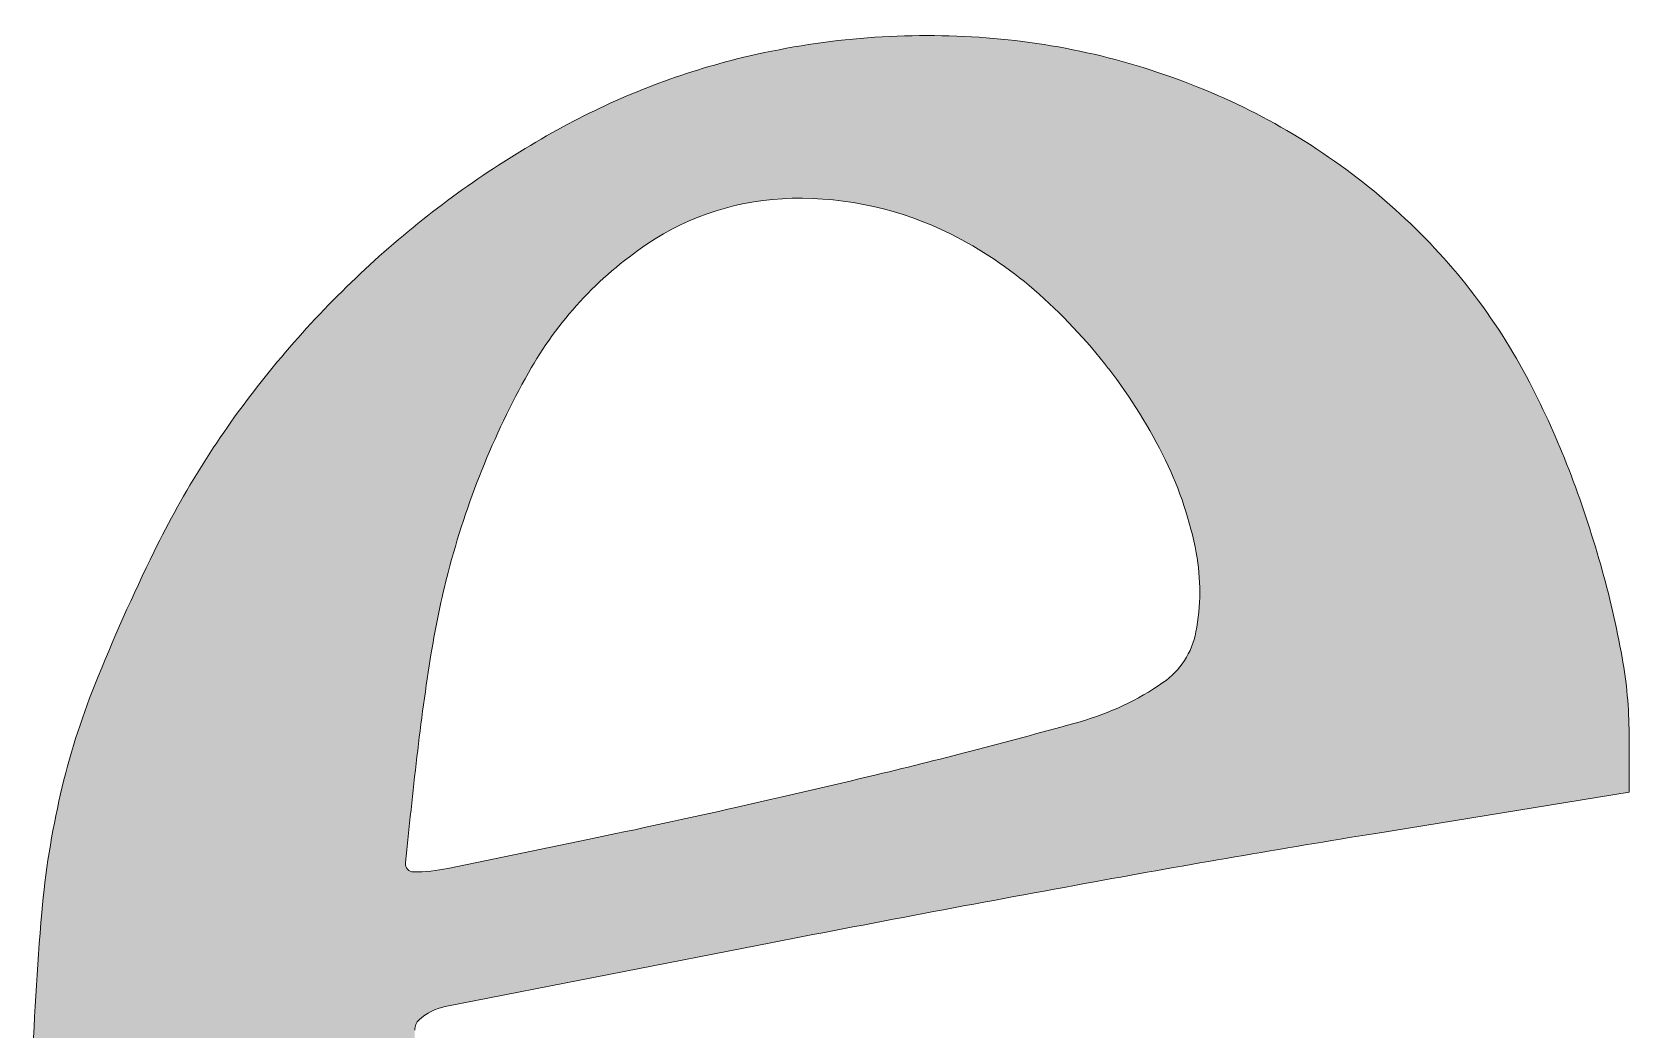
# Model space of a CAD drawing. Extents: x -1067 to 23308, y -6822 to 57810.
# Drawn here: x 430.623 to 433.241, y 95.641 to 97.274 of the extents above; entities that cross this region are included whole.
import ezdxf

# ---------------------------------------------------------------- set-up
doc = ezdxf.new("R2010")
doc.units = 0
doc.layers.get('0').update_dxf_attribs({"lineweight": 13})
doc.layers.add('G-XREF-____-OTLN', color=7, linetype='Continuous', lineweight=13)

# ---------------------------------------------------------------- blocks, each defined once
blk = doc.blocks.new('Blockreferenz-A0UJ2DPOXE')
at = {"layer": 'G-XREF-____-OTLN', "color": 0, "linetype": 'ByBlock', "lineweight": -2, "ltscale": 0.13}
for p, q in [((433.2405, 96.029), (433.2405, 96.1246)), ((432.8253, 95.9616), (433.2405, 96.029)), ((431.5344, 95.9515), (431.3049, 95.904)), ((431.3006, 95.6779), (431.837, 95.783))]:
    blk.add_line(p, q, dxfattribs=at)
for centre, major_axis, end_param in [((432.0905, 95.9821), (0.0849, 1.2833), 0.303568), ((432.098, 96.0962), (0.4472, 1.0831), 0.325516), ((432.0733, 96.053), (-0.2854, 1.1791), 0.252508), ((432.127, 96.1663), (0.7303, 0.8172), 0.337703), ((432.2419, 95.737), (-0.7395, 1.3864), 0.207992), ((431.8777, 96.5602), (-0.0085, 0.4414), 0.573388), ((431.8799, 96.4443), (0.2486, 0.499), 0.481469), ((432.1917, 96.2388), (0.8861, 0.4607), 0.362064), ((432.2928, 95.6764), (-1.0608, 1.2645), 0.202974), ((431.8367, 96.3576), (0.4288, 0.4943), 0.252189), ((431.9772, 96.4125), (-0.346, 0.514), 0.466663), ((431.6801, 96.177), (0.7076, 0.5454), 0.199694), ((432.6306, 96.0456), (-1.1937, 0.6702), 0.258033), ((431.6926, 96.1866), (0.7883, 0.3859), 0.20133), ((432.2067, 95.7445), (-1.2078, 0.9566), 0.213724), ((431.839, 96.0554), (1.3027, 0.5025), 0.111283), ((431.9476, 96.3114), (0.5836, 0.1095), 0.269838), ((431.4741, 95.9146), (1.7199, 0.4865), 0.092476), ((433.6893, 95.0172), (-2.8658, 1.4059), 0.074855), ((432.1905, 96.357), (0.3403, -0.0655), 0.375568), ((431.6224, 95.9566), (1.6068, 0.2929), 0.09537), ((432.7004, 96.0275), (-1.395, 0.3615), 0.093387), ((432.4019, 96.3163), (0.0748, -0.1079), 0.774463), ((435.0382, 95.6499), (-3.7604, 0.6075), 0.045202), ((432.5441, 96.1246), (0.6964, 0), 0.180321), ((432.2184, 96.5811), (0.1224, -0.4366), 0.332818), ((431.8563, 95.7519), (-1.1299, 0.4529), 0.15374), ((429.8114, 105.1646), (2.1955, -9.1072), 0.036835), ((443.1623, 94.7118), (-11.9081, 1.375), 0.014572), ((428.6575, 109.9511), (3.1215, -13.9466), 0.016368), ((432.0284, 95.7121), (-1.3581, 0.3144), 0.141217), ((427.6879, 114.2834), (3.8466, -18.332), 0.013364), ((436.8107, 71.4242), (-3.9854, 24.5374), 0.018812), ((431.2488, 95.9118), (-0.0134, 0.0013), 1.671185), ((431.2488, 96.18), (0, -0.2816), 0.200727), ((440.0621, 53.5392), (-7.6976, 42.343), 0.012472), ((435.6958, 95.3949), (-5.0562, 0.4373), 0.053993), ((431.3178, 95.5906), (-0.0172, 0.0873), 0.545002), ((431.2725, 95.6402), (-0.0147, 0.0161), 0.86229)]:
    blk.add_ellipse(centre, major_axis=major_axis, ratio=1, start_param=0, end_param=end_param, dxfattribs=at)
for points in [[(431.914, 97.0007), (431.8693, 97.2488), (431.914, 97.256)], [(431.9157, 97.0005), (431.914, 97.256), (431.9157, 97.2563)], [(431.914, 97.0007), (431.914, 97.256), (431.9157, 97.0005)], [(431.9585, 96.9962), (431.9157, 97.2563), (431.9585, 97.2611)], [(431.9157, 97.0005), (431.9157, 97.2563), (431.9585, 96.9962)], [(431.9804, 96.9922), (431.9585, 97.2611), (431.9804, 97.2635)], [(431.9585, 96.9962), (431.9585, 97.2611), (431.9804, 96.9922)], [(432.0025, 96.9881), (431.9804, 97.2635), (432.0025, 97.2649)], [(431.9804, 96.9922), (431.9804, 97.2635), (432.0025, 96.9881)], [(432.0453, 96.9766), (432.0025, 97.2649), (432.0453, 97.2675)], [(432.0025, 96.9881), (432.0025, 97.2649), (432.0453, 96.9766)], [(432.0453, 96.9766), (432.0453, 97.2675), (432.0457, 96.9765)], [(432.0457, 96.9765), (432.0453, 97.2675), (432.0457, 97.2675)], [(432.0878, 96.9616), (432.0457, 97.2675), (432.0878, 97.2679)], [(432.0457, 96.9765), (432.0457, 97.2675), (432.0878, 96.9616)], [(432.1104, 96.9514), (432.0878, 97.2679), (432.1104, 97.2681)], [(432.0878, 96.9616), (432.0878, 97.2679), (432.1104, 96.9514)], [(432.1104, 96.9514), (432.1104, 97.2681), (432.1286, 96.9432)], [(432.1286, 96.9432), (432.1104, 97.2681), (432.1286, 97.2674)], [(432.1286, 96.9432), (432.1286, 97.2674), (432.1529, 96.9304)], [(432.1529, 96.9304), (432.1286, 97.2674), (432.1529, 97.2664)], [(432.1529, 96.9304), (432.1529, 97.2664), (432.1754, 96.9174)], [(432.1754, 96.9174), (432.1529, 97.2664), (432.1754, 97.2654)], [(432.1754, 96.9174), (432.1754, 97.2654), (432.1767, 96.9167)], [(432.1767, 96.9167), (432.1754, 97.2654), (432.1767, 97.2653)], [(432.1767, 96.9167), (432.1767, 97.2653), (432.1999, 96.9019)], [(432.1999, 96.9019), (432.1767, 97.2653), (432.1999, 97.2632)], [(432.1999, 96.9019), (432.1999, 97.2632), (432.2225, 96.8861)], [(432.2225, 96.8861), (432.1999, 97.2632), (432.2225, 97.261)], [(432.2225, 96.8861), (432.2225, 97.261), (432.2387, 96.8738)], [(432.2387, 96.8738), (432.2225, 97.261), (432.2387, 97.2595)], [(432.2387, 96.8738), (432.2387, 97.2595), (432.2443, 96.8695)], [(432.2443, 96.8695), (432.2387, 97.2595), (432.2443, 97.2587)], [(432.2443, 96.8695), (432.2443, 97.2587), (432.2655, 96.8519)], [(432.2655, 96.8519), (432.2443, 97.2587), (432.2655, 97.2555)], [(432.2655, 96.8519), (432.2655, 97.2555), (432.2876, 96.832)], [(432.2876, 96.832), (432.2655, 97.2555), (432.2876, 97.2523)], [(431.7856, 96.992), (431.7448, 97.2208), (431.7856, 97.2315)], [(431.7879, 96.9924), (431.7856, 97.2315), (431.7879, 97.2321)], [(431.7856, 96.992), (431.7856, 97.2315), (431.7879, 96.9924)], [(431.8272, 96.9988), (431.7879, 97.2321), (431.8272, 97.2406)], [(431.7879, 96.9924), (431.7879, 97.2321), (431.8272, 96.9988)], [(431.8515, 97.0004), (431.8272, 97.2406), (431.8515, 97.2459)], [(431.8272, 96.9988), (431.8272, 97.2406), (431.8515, 97.0004)], [(431.8693, 97.0016), (431.8515, 97.2459), (431.8693, 97.2488)], [(431.8515, 97.0004), (431.8515, 97.2459), (431.8693, 97.0016)], [(431.8693, 97.0016), (431.8693, 97.2488), (431.914, 97.0007)], [(432.2876, 96.832), (432.2876, 97.2523), (432.3015, 96.8187)], [(432.3015, 96.8187), (432.2876, 97.2523), (432.3015, 97.2502)], [(432.3015, 96.8187), (432.3015, 97.2502), (432.3091, 96.8114)], [(432.3091, 96.8114), (432.3015, 97.2502), (432.3091, 97.2486)], [(432.3091, 96.8114), (432.3091, 97.2486), (432.3298, 96.7902)], [(432.3298, 96.7902), (432.3091, 97.2486), (432.3298, 97.2444)], [(432.3298, 96.7902), (432.3298, 97.2444), (432.3499, 96.7682)], [(432.3499, 96.7682), (432.3298, 97.2444), (432.3499, 97.2403)], [(432.3499, 96.7682), (432.3499, 97.2403), (432.3638, 96.7519)], [(432.3638, 96.7519), (432.3499, 97.2403), (432.3638, 97.2375)], [(432.3638, 96.7519), (432.3638, 97.2375), (432.3692, 96.7456)], [(432.3692, 96.7456), (432.3638, 97.2375), (432.3692, 97.2361)], [(432.3692, 96.7456), (432.3692, 97.2361), (432.3877, 96.7223)], [(432.3877, 96.7223), (432.3692, 97.2361), (432.3877, 97.2312)], [(432.3877, 96.7223), (432.3877, 97.2312), (432.4053, 96.6987)], [(432.4053, 96.6987), (432.3877, 97.2312), (432.4053, 97.2266)], [(431.6897, 96.9592), (431.6672, 97.1959), (431.6897, 97.204)], [(431.7052, 96.9666), (431.6897, 97.204), (431.7052, 97.2088)], [(431.6897, 96.9592), (431.6897, 97.204), (431.7052, 96.9666)], [(431.7385, 96.9789), (431.7052, 97.2088), (431.7385, 97.2191)], [(431.7052, 96.9666), (431.7052, 97.2088), (431.7385, 96.9789)], [(431.7448, 96.9812), (431.7385, 97.2191), (431.7448, 97.2208)], [(431.7385, 96.9789), (431.7385, 97.2191), (431.7448, 96.9812)], [(431.7448, 96.9812), (431.7448, 97.2208), (431.7856, 96.992)], [(432.4053, 96.6987), (432.4053, 97.2266), (432.4221, 96.6745)], [(432.4221, 96.6745), (432.4053, 97.2266), (432.4221, 97.2222)], [(432.4221, 96.6745), (432.4221, 97.2222), (432.4253, 96.6695)], [(432.4253, 96.6695), (432.4221, 97.2222), (432.4253, 97.2214)], [(432.4253, 96.6695), (432.4253, 97.2214), (432.4381, 96.6498)], [(432.4381, 96.6498), (432.4253, 97.2214), (432.4381, 97.2173)], [(432.4381, 96.6498), (432.4381, 97.2173), (432.4532, 96.6245)], [(432.4532, 96.6245), (432.4381, 97.2173), (432.4532, 97.2124)], [(432.4532, 96.6245), (432.4532, 97.2124), (432.4674, 96.5987)], [(432.4674, 96.5987), (432.4532, 97.2124), (432.4674, 97.2079)], [(432.4674, 96.5987), (432.4674, 97.2079), (432.4808, 96.5725)], [(432.4808, 96.5725), (432.4674, 97.2079), (432.4808, 97.2036)], [(432.4808, 96.5725), (432.4808, 97.2036), (432.4858, 96.5617)], [(432.4858, 96.5617), (432.4808, 97.2036), (432.4858, 97.202)], [(432.4858, 96.5617), (432.4858, 97.202), (432.492, 96.5483)], [(432.492, 96.5483), (432.4858, 97.202), (432.492, 97.1996)], [(431.6312, 96.9265), (431.5943, 97.1677), (431.6312, 97.1826)], [(431.6417, 96.9328), (431.6312, 97.1826), (431.6417, 97.1868)], [(431.6312, 96.9265), (431.6312, 97.1826), (431.6417, 96.9328)], [(431.6672, 96.9483), (431.6417, 97.1868), (431.6672, 97.1959)], [(431.6417, 96.9328), (431.6417, 97.1868), (431.6672, 96.9483)], [(431.6672, 96.9483), (431.6672, 97.1959), (431.6897, 96.9592)], [(432.492, 96.5483), (432.492, 97.1996), (432.5021, 96.5236)], [(432.5021, 96.5236), (432.492, 97.1996), (432.5021, 97.1957)], [(432.5021, 96.5236), (432.5021, 97.1957), (432.5111, 96.4984)], [(432.5111, 96.4984), (432.5021, 97.1957), (432.5111, 97.1923)], [(432.5111, 96.4984), (432.5111, 97.1923), (432.5189, 96.4729)], [(432.5189, 96.4729), (432.5111, 97.1923), (432.5189, 97.1893)], [(432.5189, 96.4729), (432.5189, 97.1893), (432.5256, 96.447)], [(432.5256, 96.447), (432.5189, 97.1893), (432.5256, 97.1868)], [(432.5256, 96.447), (432.5256, 97.1868), (432.5311, 96.4209)], [(432.5311, 96.4209), (432.5256, 97.1868), (432.5311, 97.1847)], [(432.5311, 96.4209), (432.5311, 97.1847), (432.5345, 96.3995)], [(432.5345, 96.3995), (432.5311, 97.1847), (432.5345, 97.1834)], [(432.5345, 96.3995), (432.5345, 97.1834), (432.5364, 96.3779)], [(432.5364, 96.3779), (432.5345, 97.1834), (432.5364, 97.1827)], [(432.5364, 96.3779), (432.5364, 97.1827), (432.5371, 96.3562)], [(432.5371, 96.3562), (432.5364, 97.1827), (432.5371, 97.1824)], [(432.5371, 95.9128), (432.5371, 97.1824), (432.5452, 95.9142)], [(432.5452, 95.9142), (432.5371, 97.1824), (432.5452, 97.1793)], [(432.5452, 95.9142), (432.5452, 97.1793), (432.5947, 95.923)], [(432.5947, 95.923), (432.5452, 97.1793), (432.5947, 97.1572)], [(431.5557, 96.8666), (431.5479, 97.1465), (431.5557, 97.1501)], [(431.5923, 96.898), (431.5557, 97.1501), (431.5923, 97.1667)], [(431.5557, 96.8666), (431.5557, 97.1501), (431.5923, 96.898)], [(431.5943, 96.8995), (431.5923, 97.1667), (431.5943, 97.1677)], [(431.5923, 96.898), (431.5923, 97.1667), (431.5943, 96.8995)], [(431.5943, 96.8995), (431.5943, 97.1677), (431.6312, 96.9265)], [(432.5947, 95.923), (432.5947, 97.1572), (432.6016, 95.9241)], [(432.6016, 95.9241), (432.5947, 97.1572), (432.6016, 97.1542)], [(432.6016, 95.9241), (432.6016, 97.1542), (432.6564, 95.9333)], [(432.6564, 95.9333), (432.6016, 97.1542), (432.6564, 97.1259)], [(431.5023, 96.8098), (431.4904, 97.1168), (431.5023, 97.1234)], [(431.5217, 96.8325), (431.5023, 97.1234), (431.5217, 97.1333)], [(431.5023, 96.8098), (431.5023, 97.1234), (431.5217, 96.8325)], [(431.5479, 96.8588), (431.5217, 97.1333), (431.5479, 97.1465)], [(431.5217, 96.8325), (431.5217, 97.1333), (431.5479, 96.8588)], [(431.5479, 96.8588), (431.5479, 97.1465), (431.5557, 96.8666)], [(432.6564, 95.9333), (432.6564, 97.1259), (432.7095, 95.9422)], [(432.7095, 95.9422), (432.6564, 97.1259), (432.7095, 97.0946)], [(431.4547, 96.7448), (431.4369, 97.0863), (431.4547, 97.097)], [(431.4621, 96.7569), (431.4547, 97.097), (431.4621, 97.1011)], [(431.4547, 96.7448), (431.4547, 97.097), (431.4621, 96.7569)], [(431.4904, 96.7959), (431.4621, 97.1011), (431.4904, 97.1168)], [(431.4621, 96.7569), (431.4621, 97.1011), (431.4904, 96.7959)], [(431.4904, 96.7959), (431.4904, 97.1168), (431.5023, 96.8098)], [(431.4369, 96.7158), (431.4092, 97.0696), (431.4369, 97.0863)], [(431.4369, 96.7158), (431.4369, 97.0863), (431.4547, 96.7448)], [(432.7095, 95.9422), (432.7095, 97.0946), (432.7608, 95.9508)], [(432.7608, 95.9508), (432.7095, 97.0946), (432.7608, 97.0604)], [(431.3838, 96.6108), (431.3624, 97.0392), (431.3838, 97.0531)], [(431.4081, 96.6615), (431.3838, 97.0531), (431.4081, 97.0689)], [(431.3838, 96.6108), (431.3838, 97.0531), (431.4081, 96.6615)], [(431.4092, 96.6639), (431.4081, 97.0689), (431.4092, 97.0696)], [(431.4081, 96.6615), (431.4081, 97.0689), (431.4092, 96.6639)], [(431.4092, 96.6639), (431.4092, 97.0696), (431.4369, 96.7158)], [(432.7608, 95.9508), (432.7608, 97.0604), (432.8101, 95.959)], [(432.8101, 95.959), (432.7608, 97.0604), (432.8101, 97.0233)], [(431.3398, 96.5016), (431.3214, 97.0104), (431.3398, 97.0233)], [(431.3606, 96.5567), (431.3398, 97.0233), (431.3606, 97.0379)], [(431.3398, 96.5016), (431.3398, 97.0233), (431.3606, 96.5567)], [(431.3624, 96.5609), (431.3606, 97.0379), (431.3624, 97.0392)], [(431.3606, 96.5567), (431.3606, 97.0379), (431.3624, 96.5609)], [(431.3624, 96.5609), (431.3624, 97.0392), (431.3838, 96.6108)], [(432.8101, 95.959), (432.8101, 97.0233), (432.8253, 95.9616)], [(432.8253, 95.9616), (432.8101, 97.0233), (432.8253, 97.0104)], [(431.2989, 96.3629), (431.2929, 96.9891), (431.2989, 96.9937)], [(431.3054, 96.389), (431.2989, 96.9937), (431.3054, 96.9986)], [(431.2989, 96.3629), (431.2989, 96.9937), (431.3054, 96.389)], [(431.3178, 96.4329), (431.3054, 96.9986), (431.3178, 97.0079)], [(431.3054, 96.389), (431.3054, 96.9986), (431.3178, 96.4329)], [(431.3214, 96.4457), (431.3178, 97.0079), (431.3214, 97.0104)], [(431.3178, 96.4329), (431.3178, 97.0079), (431.3214, 96.4457)], [(431.3214, 96.4457), (431.3214, 97.0104), (431.3398, 96.5016)], [(432.8253, 95.9616), (432.8253, 97.0104), (432.8572, 95.9668)], [(432.8572, 95.9668), (432.8253, 97.0104), (432.8572, 96.9835)], [(431.2691, 96.2006), (431.2612, 96.9645), (431.2691, 96.9709)], [(431.2743, 96.2348), (431.2691, 96.9709), (431.2743, 96.9751)], [(431.2691, 96.2006), (431.2691, 96.9709), (431.2743, 96.2348)], [(431.2778, 96.2574), (431.2743, 96.9751), (431.2778, 96.9777)], [(431.2743, 96.2348), (431.2743, 96.9751), (431.2778, 96.2574)], [(431.2823, 96.2839), (431.2778, 96.9777), (431.2823, 96.9812)], [(431.2778, 96.2574), (431.2778, 96.9777), (431.2823, 96.2839)], [(431.2874, 96.3103), (431.2823, 96.9812), (431.2874, 96.985)], [(431.2823, 96.2839), (431.2823, 96.9812), (431.2874, 96.3103)], [(431.2929, 96.3367), (431.2874, 96.985), (431.2929, 96.9891)], [(431.2874, 96.3103), (431.2874, 96.985), (431.2929, 96.3367)], [(431.2929, 96.3367), (431.2929, 96.9891), (431.2989, 96.3629)], [(432.8572, 95.9668), (432.8572, 96.9835), (432.9009, 95.9739)], [(432.9009, 95.9739), (432.8572, 96.9835), (432.9009, 96.942)], [(431.232, 94.1621), (431.215, 96.9261), (431.232, 96.9409)], [(431.2354, 94.1602), (431.232, 96.9409), (431.2354, 96.9436)], [(431.232, 94.1621), (431.232, 96.9409), (431.2354, 94.1602)], [(431.2445, 96), (431.2354, 96.9436), (431.2445, 96.951)], [(431.2354, 95.9111), (431.2354, 96.9436), (431.2354, 95.9132)], [(431.2354, 95.9132), (431.2354, 96.9436), (431.2354, 96.9436)], [(431.2354, 95.9132), (431.2354, 96.9436), (431.2445, 96)], [(431.2542, 96.0868), (431.2445, 96.951), (431.2542, 96.9588)], [(431.2445, 96), (431.2445, 96.951), (431.2542, 96.0868)], [(431.2612, 96.1438), (431.2542, 96.9588), (431.2612, 96.9645)], [(431.2542, 96.0868), (431.2542, 96.9588), (431.2612, 96.1438)], [(431.2612, 96.1438), (431.2612, 96.9645), (431.2691, 96.2006)], [(432.9009, 95.9739), (432.9009, 96.942), (432.9421, 95.9805)], [(432.9421, 95.9805), (432.9009, 96.942), (432.9421, 96.898)], [(431.215, 94.1717), (431.1936, 96.9076), (431.215, 96.9261)], [(431.215, 94.1717), (431.215, 96.9261), (431.232, 94.1621)], [(431.1727, 94.1986), (431.1523, 96.8694), (431.1727, 96.8884)], [(431.1898, 94.1873), (431.1727, 96.8884), (431.1898, 96.9043)], [(431.1727, 94.1986), (431.1727, 96.8884), (431.1898, 94.1873)], [(431.1936, 94.1848), (431.1898, 96.9043), (431.1936, 96.9076)], [(431.1898, 94.1873), (431.1898, 96.9043), (431.1936, 94.1848)], [(431.1936, 94.1848), (431.1936, 96.9076), (431.215, 94.1717)], [(432.9421, 95.9805), (432.9421, 96.898), (432.9804, 95.9868)], [(432.9804, 95.9868), (432.9421, 96.898), (432.9804, 96.8515)], [(431.1489, 94.2158), (431.1324, 96.8498), (431.1489, 96.8662)], [(431.1523, 94.2132), (431.1489, 96.8662), (431.1523, 96.8694)], [(431.1489, 94.2158), (431.1489, 96.8662), (431.1523, 94.2132)], [(431.1523, 94.2132), (431.1523, 96.8694), (431.1727, 94.1986)], [(431.1324, 94.2285), (431.1131, 96.8306), (431.1324, 96.8498)], [(431.1324, 94.2285), (431.1324, 96.8498), (431.1489, 94.2158)], [(432.9804, 95.9868), (432.9804, 96.8515), (433.016, 95.9925)], [(433.016, 95.9925), (432.9804, 96.8515), (433.016, 96.8028)], [(431.1093, 94.2477), (431.0903, 96.8066), (431.1093, 96.8269)], [(431.1131, 94.2444), (431.1093, 96.8269), (431.1131, 96.8306)], [(431.1093, 94.2477), (431.1093, 96.8269), (431.1131, 94.2444)], [(431.1131, 94.2444), (431.1131, 96.8306), (431.1324, 94.2285)], [(431.0711, 94.2819), (431.0678, 96.7825), (431.0711, 96.7862)], [(431.0903, 94.2644), (431.0711, 96.7862), (431.0903, 96.8066)], [(431.0711, 94.2819), (431.0711, 96.7862), (431.0903, 94.2644)], [(431.0903, 94.2644), (431.0903, 96.8066), (431.1093, 94.2477)], [(433.016, 95.9925), (433.016, 96.8028), (433.0485, 95.9978)], [(433.0485, 95.9978), (433.016, 96.8028), (433.0485, 96.7521)], [(431.0458, 94.3057), (431.0343, 96.7442), (431.0458, 96.7574)], [(431.0678, 94.2848), (431.0458, 96.7574), (431.0678, 96.7825)], [(431.0458, 94.3057), (431.0458, 96.7574), (431.0678, 94.2848)], [(431.0678, 94.2848), (431.0678, 96.7825), (431.0711, 94.2819)], [(431.0242, 94.327), (431.0031, 96.7062), (431.0242, 96.732)], [(431.0343, 94.3171), (431.0242, 96.732), (431.0343, 96.7442)], [(431.0242, 94.327), (431.0242, 96.732), (431.0343, 94.3171)], [(431.0343, 94.3171), (431.0343, 96.7442), (431.0458, 94.3057)], [(433.0485, 95.9978), (433.0485, 96.7521), (433.0779, 96.0026)], [(433.0779, 96.0026), (433.0485, 96.7521), (433.0779, 96.6995)], [(431.0031, 94.3488), (430.9989, 96.7011), (431.0031, 96.7062)], [(431.0031, 94.3488), (431.0031, 96.7062), (431.0242, 94.327)], [(430.9824, 94.3709), (430.9656, 96.6574), (430.9824, 96.6794)], [(430.9989, 94.3533), (430.9824, 96.6794), (430.9989, 96.7011)], [(430.9824, 94.3709), (430.9824, 96.6794), (430.9989, 94.3533)], [(430.9989, 94.3533), (430.9989, 96.7011), (431.0031, 94.3488)], [(433.0779, 96.0026), (433.0779, 96.6995), (433.0896, 96.0045)], [(433.0896, 96.0045), (433.0779, 96.6995), (433.0896, 96.6764)], [(430.9617, 94.3939), (430.9416, 96.6236), (430.9617, 96.6521)], [(430.9656, 94.3896), (430.9617, 96.6521), (430.9656, 96.6574)], [(430.9617, 94.3939), (430.9617, 96.6521), (430.9656, 94.3896)], [(430.9656, 94.3896), (430.9656, 96.6574), (430.9824, 94.3709)], [(433.0896, 96.0045), (433.0896, 96.6764), (433.1009, 96.0063)], [(433.1009, 96.0063), (433.0896, 96.6764), (433.1009, 96.6531)], [(433.1009, 96.0063), (433.1009, 96.6531), (433.1118, 96.0081)], [(433.1118, 96.0081), (433.1009, 96.6531), (433.1118, 96.6296)], [(433.1118, 96.0081), (433.1118, 96.6296), (433.1222, 96.0098)], [(433.1222, 96.0098), (433.1118, 96.6296), (433.1222, 96.6059)], [(430.9338, 94.4266), (430.9219, 96.5945), (430.9338, 96.6127)], [(430.9416, 94.4173), (430.9338, 96.6127), (430.9416, 96.6236)], [(430.9338, 94.4266), (430.9338, 96.6127), (430.9416, 94.4173)], [(430.9416, 94.4173), (430.9416, 96.6236), (430.9617, 94.3939)], [(433.1222, 96.0098), (433.1222, 96.6059), (433.1322, 96.0114)], [(433.1322, 96.0114), (433.1222, 96.6059), (433.1322, 96.582)], [(430.9219, 94.441), (430.9037, 96.5668), (430.9219, 96.5945)], [(430.9219, 94.441), (430.9219, 96.5945), (430.9338, 94.4266)], [(433.1322, 96.0114), (433.1322, 96.582), (433.1417, 96.013)], [(433.1417, 96.013), (433.1322, 96.582), (433.1417, 96.5579)], [(430.9027, 94.4652), (430.884, 96.5342), (430.9027, 96.5651)], [(430.9037, 94.4639), (430.9027, 96.5651), (430.9037, 96.5668)], [(430.9027, 94.4652), (430.9027, 96.5651), (430.9037, 94.4639)], [(430.9037, 94.4639), (430.9037, 96.5668), (430.9219, 94.441)], [(433.1417, 96.013), (433.1417, 96.5579), (433.1534, 96.0148)], [(433.1534, 96.0148), (433.1417, 96.5579), (433.1534, 96.527)], [(430.884, 94.4897), (430.8753, 96.5199), (430.884, 96.5342)], [(430.884, 94.4897), (430.884, 96.5342), (430.9027, 94.4652)], [(433.1534, 96.0148), (433.1534, 96.527), (433.1644, 96.0166)], [(433.1644, 96.0166), (433.1534, 96.527), (433.1644, 96.4958)], [(430.8658, 94.5146), (430.8505, 96.4756), (430.8658, 96.5028)], [(430.8753, 94.5016), (430.8658, 96.5028), (430.8753, 96.5199)], [(430.8658, 94.5146), (430.8658, 96.5028), (430.8753, 94.5016)], [(430.8753, 94.5016), (430.8753, 96.5199), (430.884, 94.4897)], [(433.1644, 96.0166), (433.1644, 96.4958), (433.1748, 96.0183)], [(433.1748, 96.0183), (433.1644, 96.4958), (433.1748, 96.4645)], [(430.8485, 94.5397), (430.836, 96.4475), (430.8485, 96.4719)], [(430.8505, 94.5366), (430.8485, 96.4719), (430.8505, 96.4756)], [(430.8485, 94.5397), (430.8485, 96.4719), (430.8505, 94.5366)], [(430.8505, 94.5366), (430.8505, 96.4756), (430.8658, 94.5146)], [(430.836, 94.559), (430.8235, 96.4231), (430.836, 96.4475)], [(430.836, 94.559), (430.836, 96.4475), (430.8485, 94.5397)], [(433.1748, 96.0183), (433.1748, 96.4645), (433.1847, 96.0199)], [(433.1847, 96.0199), (433.1748, 96.4645), (433.1847, 96.4329)], [(430.8221, 94.5818), (430.809, 96.3929), (430.8221, 96.4203)], [(430.8235, 94.5796), (430.8221, 96.4203), (430.8235, 96.4231)], [(430.8221, 94.5818), (430.8221, 96.4203), (430.8235, 94.5796)], [(430.8235, 94.5796), (430.8235, 96.4231), (430.836, 94.559)], [(433.1847, 96.0199), (433.1847, 96.4329), (433.194, 96.0215)], [(433.194, 96.0215), (433.1847, 96.4329), (433.194, 96.4012)], [(430.809, 94.6051), (430.7976, 96.3692), (430.809, 96.3929)], [(430.809, 94.6051), (430.809, 96.3929), (430.8221, 94.5818)], [(433.194, 96.0215), (433.194, 96.4012), (433.2022, 96.0228)], [(433.2022, 96.0228), (433.194, 96.4012), (433.2022, 96.3711)], [(430.7965, 94.6288), (430.7848, 96.3412), (430.7965, 96.3668)], [(430.7976, 94.6267), (430.7965, 96.3668), (430.7976, 96.3692)], [(430.7965, 94.6288), (430.7965, 96.3668), (430.7976, 94.6267)], [(430.7976, 94.6267), (430.7976, 96.3692), (430.809, 94.6051)], [(433.2022, 96.0228), (433.2022, 96.3711), (433.2098, 96.024)], [(433.2098, 96.024), (433.2022, 96.3711), (433.2098, 96.3409)], [(430.7848, 94.6528), (430.7729, 96.3149), (430.7848, 96.3412)], [(430.7848, 94.6528), (430.7848, 96.3412), (430.7965, 94.6288)], [(432.5371, 95.9128), (432.5363, 96.3345), (432.5371, 96.3562)], [(433.2098, 96.024), (433.2098, 96.3409), (433.2169, 96.0252)], [(433.2169, 96.0252), (433.2098, 96.3409), (433.2169, 96.3106)], [(430.7729, 94.6791), (430.7691, 96.3062), (430.7729, 96.3149)], [(430.7729, 94.6791), (430.7729, 96.3149), (430.7848, 94.6528)], [(432.5343, 95.9123), (432.5308, 96.2915), (432.5343, 96.3129)], [(432.5363, 95.9127), (432.5343, 96.3129), (432.5363, 96.3345)], [(432.5343, 95.9123), (432.5343, 96.3129), (432.5363, 95.9127)], [(432.5363, 95.9127), (432.5363, 96.3345), (432.5371, 95.9128)], [(430.7691, 94.6873), (430.754, 96.2714), (430.7691, 96.3062)], [(430.7691, 94.6873), (430.7691, 96.3062), (430.7729, 94.6791)], [(432.5308, 95.9117), (432.5266, 96.2751), (432.5308, 96.2915)], [(432.5308, 95.9117), (432.5308, 96.2915), (432.5343, 95.9123)], [(433.2169, 96.0252), (433.2169, 96.3106), (433.2233, 96.0262)], [(433.2233, 96.0262), (433.2169, 96.3106), (433.2233, 96.2801)], [(430.7491, 94.734), (430.7395, 96.2369), (430.7491, 96.2601)], [(430.754, 94.7221), (430.7491, 96.2601), (430.754, 96.2714)], [(430.7491, 94.734), (430.7491, 96.2601), (430.754, 94.7221)], [(430.754, 94.7221), (430.754, 96.2714), (430.7691, 94.6873)], [(432.5202, 95.9098), (432.5119, 96.2447), (432.5202, 96.2594)], [(432.5266, 95.9109), (432.5202, 96.2594), (432.5266, 96.2751)], [(432.5202, 95.9098), (432.5202, 96.2594), (432.5266, 95.9109)], [(432.5266, 95.9109), (432.5266, 96.2751), (432.5308, 95.9117)], [(433.2233, 96.0262), (433.2233, 96.2801), (433.2292, 96.0272)], [(433.2292, 96.0272), (433.2233, 96.2801), (433.2292, 96.2495)], [(430.7395, 94.7572), (430.7263, 96.2049), (430.7395, 96.2369)], [(430.7395, 94.7572), (430.7395, 96.2369), (430.7491, 94.734)], [(432.5119, 95.9084), (432.5018, 96.2311), (432.5119, 96.2447)], [(432.5119, 95.9084), (432.5119, 96.2447), (432.5202, 95.9098)], [(433.2292, 96.0272), (433.2292, 96.2495), (433.2327, 96.0277)], [(433.2327, 96.0277), (433.2292, 96.2495), (433.2327, 96.2289)], [(432.4767, 95.9021), (432.4557, 96.1947), (432.4767, 96.2084)], [(432.49, 95.9045), (432.4767, 96.2084), (432.49, 96.219)], [(432.4767, 95.9021), (432.4767, 96.2084), (432.49, 95.9045)], [(432.5018, 95.9066), (432.49, 96.219), (432.5018, 96.2311)], [(432.49, 95.9045), (432.49, 96.219), (432.5018, 95.9066)], [(432.5018, 95.9066), (432.5018, 96.2311), (432.5119, 95.9084)], [(433.2327, 96.0277), (433.2327, 96.2289), (433.2355, 96.0282)], [(433.2355, 96.0282), (433.2327, 96.2289), (433.2355, 96.2081)], [(433.2355, 96.0282), (433.2355, 96.2081), (433.2377, 96.0285)], [(433.2377, 96.0285), (433.2355, 96.2081), (433.2377, 96.1873)], [(430.7258, 94.7926), (430.7151, 96.1758), (430.7258, 96.2033)], [(430.7263, 94.7911), (430.7258, 96.2033), (430.7263, 96.2049)], [(430.7258, 94.7926), (430.7258, 96.2033), (430.7263, 94.7911)], [(430.7263, 94.7911), (430.7263, 96.2049), (430.7395, 94.7572)], [(432.4339, 95.8945), (432.4114, 96.1708), (432.4339, 96.1821)], [(432.4557, 95.8984), (432.4339, 96.1821), (432.4557, 96.1947)], [(432.4339, 95.8945), (432.4339, 96.1821), (432.4557, 95.8984)], [(432.4557, 95.8984), (432.4557, 96.1947), (432.4767, 95.9021)], [(433.2377, 96.0285), (433.2377, 96.1873), (433.2392, 96.0288)], [(433.2392, 96.0288), (433.2377, 96.1873), (433.2392, 96.1665)], [(430.7126, 94.8282), (430.7046, 96.1464), (430.7126, 96.1688)], [(430.7151, 94.8215), (430.7126, 96.1688), (430.7151, 96.1758)], [(430.7126, 94.8282), (430.7126, 96.1688), (430.7151, 94.8215)], [(430.7151, 94.8215), (430.7151, 96.1758), (430.7258, 94.7926)], [(432.3884, 95.8865), (432.3648, 96.152), (432.3884, 96.1607)], [(432.4114, 95.8906), (432.3884, 96.1607), (432.4114, 96.1708)], [(432.3884, 95.8865), (432.3884, 96.1607), (432.4114, 95.8906)], [(432.4114, 95.8906), (432.4114, 96.1708), (432.4339, 95.8945)], [(433.2392, 96.0288), (433.2392, 96.1665), (433.2402, 96.029)], [(433.2402, 96.029), (433.2392, 96.1665), (433.2402, 96.1455)], [(430.7002, 94.864), (430.6949, 96.1167), (430.7002, 96.1329)], [(430.7046, 94.8512), (430.7002, 96.1329), (430.7046, 96.1464)], [(430.7002, 94.864), (430.7002, 96.1329), (430.7046, 94.8512)], [(430.7046, 94.8512), (430.7046, 96.1464), (430.7126, 94.8282)], [(432.3408, 95.8779), (432.1743, 96.0994), (432.3408, 96.1445)], [(432.3645, 95.8823), (432.3408, 96.1445), (432.3645, 96.1518)], [(432.3408, 95.8779), (432.3408, 96.1445), (432.3645, 95.8823)], [(432.3648, 95.8823), (432.3645, 96.1518), (432.3648, 96.152)], [(432.3645, 95.8823), (432.3645, 96.1518), (432.3648, 95.8823)], [(432.3648, 95.8823), (432.3648, 96.152), (432.3884, 95.8865)], [(433.2402, 96.029), (433.2402, 96.1455), (433.2405, 96.029)], [(433.2405, 96.029), (433.2402, 96.1455), (433.2405, 96.1246)], [(430.6949, 94.8804), (430.6895, 96.0989), (430.6949, 96.1167)], [(430.6949, 94.8804), (430.6949, 96.1167), (430.7002, 94.864)], [(430.6859, 94.9092), (430.6797, 96.0641), (430.6859, 96.0869)], [(430.6895, 94.897), (430.6859, 96.0869), (430.6895, 96.0989)], [(430.6859, 94.9092), (430.6859, 96.0869), (430.6895, 94.897)], [(430.6895, 94.897), (430.6895, 96.0989), (430.6949, 94.8804)], [(432.1006, 95.8334), (432.0069, 96.0575), (432.1006, 96.081)], [(432.1743, 95.8471), (432.1006, 96.081), (432.1743, 96.0994)], [(432.1006, 95.8334), (432.1006, 96.081), (432.1743, 95.8471)], [(432.1743, 95.8471), (432.1743, 96.0994), (432.3408, 95.8779)], [(430.6777, 94.9376), (430.6707, 96.0282), (430.6777, 96.0568)], [(430.6797, 94.9302), (430.6777, 96.0568), (430.6797, 96.0641)], [(430.6777, 94.9376), (430.6777, 96.0568), (430.6797, 94.9302)], [(430.6797, 94.9302), (430.6797, 96.0641), (430.6859, 94.9092)], [(432.0069, 95.8155), (431.8931, 96.0305), (432.0069, 96.0575)], [(432.0069, 95.8155), (432.0069, 96.0575), (432.1006, 95.8334)], [(430.6703, 94.9653), (430.6633, 95.9944), (430.6703, 96.0265)], [(430.6707, 94.9636), (430.6703, 96.0265), (430.6707, 96.0282)], [(430.6703, 94.9653), (430.6703, 96.0265), (430.6707, 94.9636)], [(430.6707, 94.9636), (430.6707, 96.0282), (430.6777, 94.9376)], [(431.8931, 95.7937), (431.837, 96.0177), (431.8931, 96.0305)], [(431.8931, 95.7937), (431.8931, 96.0305), (432.0069, 95.8155)], [(431.7791, 95.7716), (431.6568, 95.9776), (431.7791, 96.0045)], [(431.837, 95.783), (431.7791, 96.0045), (431.837, 96.0177)], [(431.7791, 95.7716), (431.7791, 96.0045), (431.837, 95.783)], [(431.837, 95.783), (431.837, 96.0177), (431.8931, 95.7937)], [(430.6625, 94.9973), (430.657, 95.9622), (430.6625, 95.9906)], [(430.6633, 94.9942), (430.6625, 95.9906), (430.6633, 95.9944)], [(430.6625, 94.9973), (430.6625, 95.9906), (430.6633, 94.9942)], [(430.6633, 94.9942), (430.6633, 95.9944), (430.6703, 94.9653)], [(431.6568, 95.7477), (431.5344, 95.9515), (431.6568, 95.9776)], [(431.6568, 95.7477), (431.6568, 95.9776), (431.7791, 95.7716)], [(430.6552, 95.0311), (430.6515, 95.9299), (430.6552, 95.9516)], [(430.657, 95.0228), (430.6552, 95.9516), (430.657, 95.9622)], [(430.6552, 95.0311), (430.6552, 95.9516), (430.657, 95.0228)], [(430.657, 95.0228), (430.657, 95.9622), (430.6625, 94.9973)], [(431.5344, 95.7237), (431.4197, 95.9276), (431.5344, 95.9515)], [(431.5344, 95.7237), (431.5344, 95.9515), (431.6568, 95.7477)], [(430.6515, 95.0505), (430.6487, 95.9107), (430.6515, 95.9299)], [(430.6515, 95.0505), (430.6515, 95.9299), (430.6552, 95.0311)], [(431.4197, 95.7013), (431.3049, 95.904), (431.4197, 95.9276)], [(431.4197, 95.7013), (431.4197, 95.9276), (431.5344, 95.7237)], [(430.6468, 95.0768), (430.6428, 95.8648), (430.6468, 95.8974)], [(430.6487, 95.0651), (430.6468, 95.8974), (430.6487, 95.9107)], [(430.6468, 95.0768), (430.6468, 95.8974), (430.6487, 95.0651)], [(430.6487, 95.0651), (430.6487, 95.9107), (430.6515, 95.0505)], [(431.2354, 94.1602), (431.2354, 95.9111), (431.2356, 94.1601)], [(431.2356, 94.1601), (431.2354, 95.9111), (431.2356, 95.9091)], [(431.2356, 94.1601), (431.2356, 95.9091), (431.2362, 94.1598)], [(431.2362, 94.1598), (431.2356, 95.9091), (431.2362, 95.9071)], [(431.2362, 94.1598), (431.2362, 95.9071), (431.2369, 94.1594)], [(431.2369, 94.1594), (431.2362, 95.9071), (431.2369, 95.9057)], [(431.2369, 94.1594), (431.2369, 95.9057), (431.237, 94.1593)], [(431.237, 94.1593), (431.2369, 95.9057), (431.237, 95.9053)], [(431.237, 94.1593), (431.237, 95.9053), (431.2381, 94.1587)], [(431.2381, 94.1587), (431.237, 95.9053), (431.2381, 95.9036)], [(431.2381, 94.1587), (431.2381, 95.9036), (431.2395, 94.158)], [(431.2395, 94.158), (431.2381, 95.9036), (431.2395, 95.9021)], [(431.2395, 94.158), (431.2395, 95.9021), (431.2411, 94.1572)], [(431.2411, 94.1572), (431.2395, 95.9021), (431.2411, 95.9008)], [(431.2411, 94.1572), (431.2411, 95.9008), (431.2429, 94.1563)], [(431.2429, 94.1563), (431.2411, 95.9008), (431.2429, 95.8998)], [(431.2429, 94.1563), (431.2429, 95.8998), (431.2447, 94.1553)], [(431.2447, 94.1553), (431.2429, 95.8998), (431.2447, 95.899)], [(431.2447, 94.1553), (431.2447, 95.899), (431.2467, 94.1543)], [(431.2467, 94.1543), (431.2447, 95.899), (431.2467, 95.8985)], [(431.2467, 94.1543), (431.2467, 95.8985), (431.2488, 94.1532)], [(431.2488, 94.1532), (431.2467, 95.8985), (431.2488, 95.8984)], [(431.2488, 94.1532), (431.2488, 95.8984), (431.2507, 94.1522)], [(431.2507, 94.1522), (431.2488, 95.8984), (431.2507, 95.8984)], [(431.2507, 95.6395), (431.2507, 95.8984), (431.2508, 95.6427)], [(431.2508, 95.6427), (431.2507, 95.8984), (431.2508, 95.8984)], [(431.2508, 95.6427), (431.2508, 95.8984), (431.2514, 95.6458)], [(431.2514, 95.6458), (431.2508, 95.8984), (431.2514, 95.8984)], [(431.2514, 95.6458), (431.2514, 95.8984), (431.2524, 95.6487)], [(431.2524, 95.6487), (431.2514, 95.8984), (431.2524, 95.8984)], [(431.2538, 95.6515), (431.2524, 95.8984), (431.2538, 95.8985)], [(431.2524, 95.6487), (431.2524, 95.8984), (431.2538, 95.6515)], [(431.2538, 95.6515), (431.2538, 95.8985), (431.2556, 95.6541)], [(431.2556, 95.6541), (431.2538, 95.8985), (431.2556, 95.8985)], [(431.2556, 95.6541), (431.2556, 95.8985), (431.2578, 95.6564)], [(431.2578, 95.6564), (431.2556, 95.8985), (431.2578, 95.8985)], [(431.2578, 95.6564), (431.2578, 95.8985), (431.2582, 95.6567)], [(431.2582, 95.6567), (431.2578, 95.8985), (431.2582, 95.8985)], [(431.264, 95.6615), (431.2582, 95.8985), (431.264, 95.8988)], [(431.2582, 95.6567), (431.2582, 95.8985), (431.264, 95.6615)], [(431.2676, 95.664), (431.264, 95.8988), (431.2676, 95.899)], [(431.264, 95.6615), (431.264, 95.8988), (431.2676, 95.664)], [(431.2707, 95.6661), (431.2676, 95.899), (431.2707, 95.8993)], [(431.2676, 95.664), (431.2676, 95.899), (431.2707, 95.6661)], [(431.277, 95.6697), (431.2707, 95.8993), (431.277, 95.8998)], [(431.2707, 95.6661), (431.2707, 95.8993), (431.277, 95.6697)], [(431.2777, 95.6701), (431.277, 95.8998), (431.2777, 95.8999)], [(431.277, 95.6697), (431.277, 95.8998), (431.2777, 95.6701)], [(431.2851, 95.6734), (431.2777, 95.8999), (431.2851, 95.9008)], [(431.2777, 95.6701), (431.2777, 95.8999), (431.2851, 95.6734)], [(431.2863, 95.6738), (431.2851, 95.9008), (431.2863, 95.9009)], [(431.2851, 95.6734), (431.2851, 95.9008), (431.2863, 95.6738)], [(431.2927, 95.676), (431.2863, 95.9009), (431.2927, 95.9019)], [(431.2863, 95.6738), (431.2863, 95.9009), (431.2927, 95.676)], [(431.2957, 95.6767), (431.2927, 95.9019), (431.2957, 95.9023)], [(431.2927, 95.676), (431.2927, 95.9019), (431.2957, 95.6767)], [(431.3006, 95.6779), (431.2957, 95.9023), (431.3006, 95.9032)], [(431.2957, 95.6767), (431.2957, 95.9023), (431.3006, 95.6779)], [(431.3049, 95.6788), (431.3006, 95.9032), (431.3049, 95.904)], [(431.3006, 95.6779), (431.3006, 95.9032), (431.3049, 95.6788)], [(431.3049, 95.6788), (431.3049, 95.904), (431.4197, 95.7013)], [(430.6426, 95.1017), (430.6396, 95.8322), (430.6426, 95.8631)], [(430.6428, 95.1007), (430.6426, 95.8631), (430.6428, 95.8648)], [(430.6426, 95.1017), (430.6426, 95.8631), (430.6428, 95.1007)], [(430.6428, 95.1007), (430.6428, 95.8648), (430.6468, 95.0768)], [(430.6396, 95.1229), (430.6373, 95.8035), (430.6396, 95.8322)], [(430.6396, 95.1229), (430.6396, 95.8322), (430.6426, 95.1017)], [(430.6373, 95.1383), (430.6329, 95.7461), (430.6373, 95.8035)], [(430.6373, 95.1383), (430.6373, 95.8035), (430.6396, 95.1229)], [(430.6325, 95.1791), (430.6293, 95.6868), (430.6325, 95.7411)], [(430.6329, 95.1751), (430.6325, 95.7411), (430.6329, 95.7461)], [(430.6325, 95.1791), (430.6325, 95.7411), (430.6329, 95.1751)], [(430.6329, 95.1751), (430.6329, 95.7461), (430.6373, 95.1383)], [(430.6293, 95.212), (430.6271, 95.65), (430.6293, 95.6868)], [(430.6293, 95.212), (430.6293, 95.6868), (430.6325, 95.1791)], [(430.6271, 95.2411), (430.6265, 95.6357), (430.6271, 95.65)], [(430.6271, 95.2411), (430.6271, 95.65), (430.6293, 95.212)]]:
    blk.add_solid(points, dxfattribs=at)

msp = doc.modelspace()

# ---------------------------------------------------------------- block references
at = {"ltscale": 0.13}
msp.add_blockref('Blockreferenz-A0UJ2DPOXE', (0, 0), dxfattribs=at)

doc.saveas('drawing.dxf')
